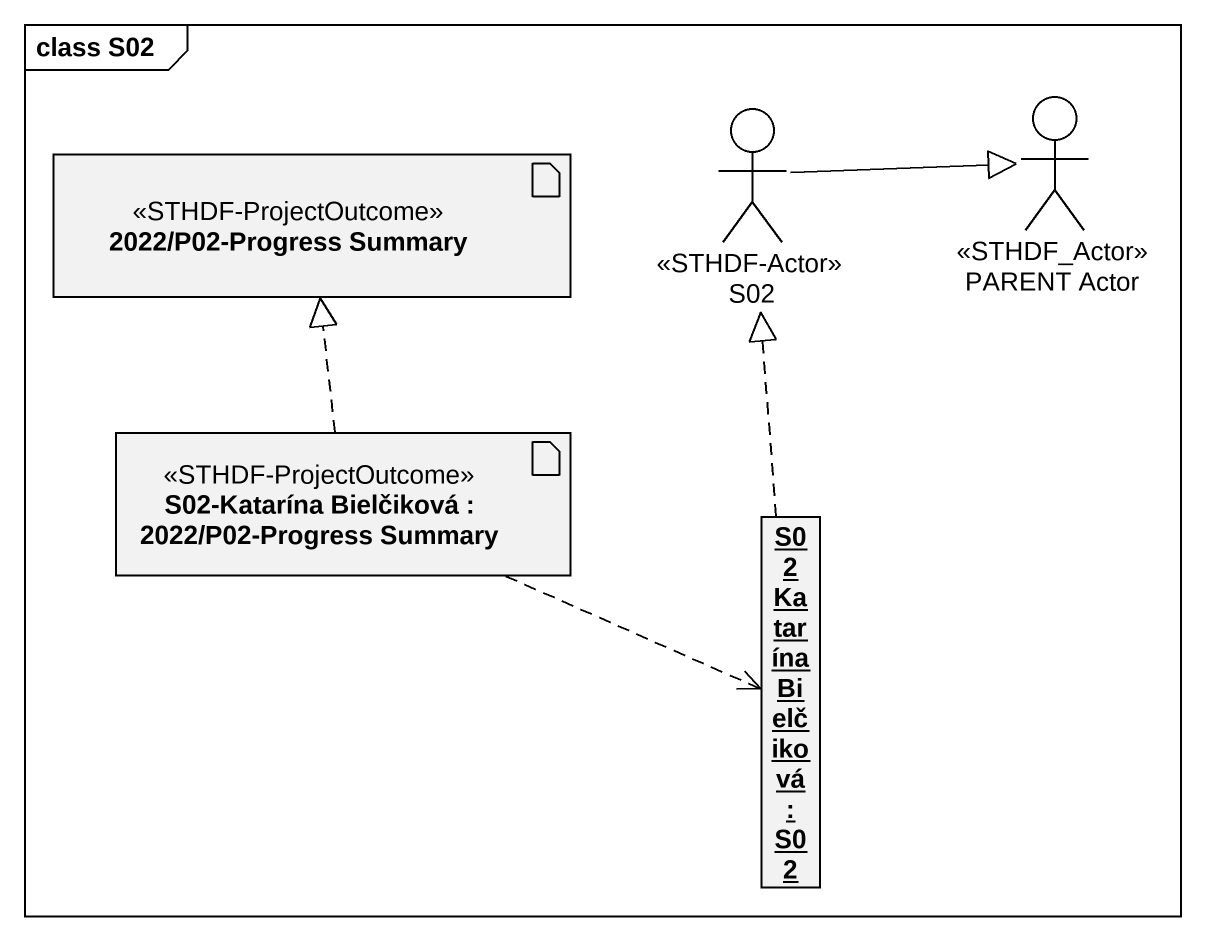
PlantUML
@startuml
mainframe class S02
allowmixing
hide circle
hide empty members
artifact "2022/P02-Progress Summary" as a2022_P02_Progress_Summary <<STHDF-ProjectOutcome>>
actor S02 <<STHDF-Actor>>
actor "PARENT Actor" as PARENT_Actor <<STHDF_Actor>>
artifact "S02-Katarína Bielčiková : 2022/P02-Progress Summary" as S02_Katarína_Bielčiková <<STHDF-ProjectOutcome>>
object "S02 Katarína Bielčiková : S02" as S02_Katarína_Bielčiková_2
S02 -right-|> PARENT_Actor
S02_Katarína_Bielčiková .up.|> a2022_P02_Progress_Summary
S02_Katarína_Bielčiková .right.> S02_Katarína_Bielčiková_2
S02_Katarína_Bielčiková_2 .up.|> S02
@enduml
